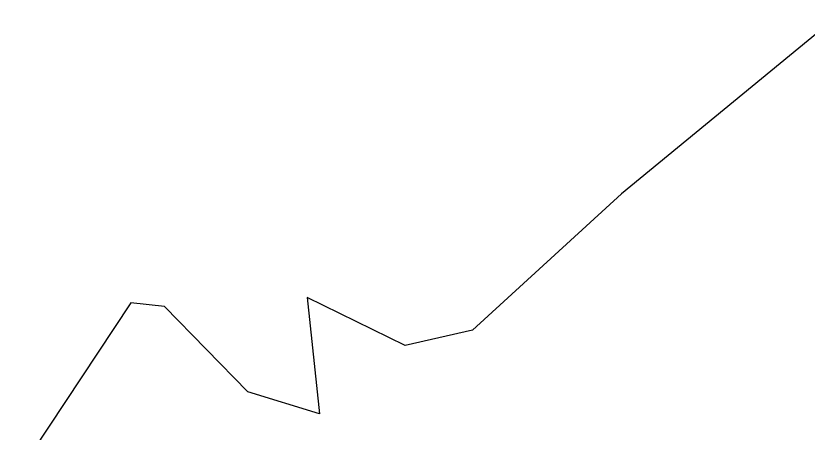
# Model space of a CAD drawing. Header units: metres. Extents: x 267365 to 277461, y 2088854 to 2108025.
# Drawn here: x 272059.8 to 272533.1, y 2094306.3 to 2094555.7 of the extents above; entities that cross this region are included whole.
import ezdxf

# ---------------------------------------------------------------- set-up
doc = ezdxf.new("R2010")
doc.units = ezdxf.units.M
doc.layers.add('village', color=3, linetype='Continuous')

msp = doc.modelspace()

# ---------------------------------------------------------------- linework, layer by layer
at = {"layer": 'village', "color": 3}
for p, q in [((272550.9, 2094555.67), (272421.72, 2094449.26)), ((272421.72, 2094449.26), (272332.7, 2094367.83)), ((272292.41, 2094358.56), (272233.88, 2094387.24)), ((272233.88, 2094387.24), (272241.16, 2094317.78)), ((272128.53, 2094384.14), (272059.85, 2094280.47)), ((272148.73, 2094382.05), (272128.53, 2094384.14)), ((272198.46, 2094330.89), (272148.73, 2094382.05)), ((272332.7, 2094367.83), (272292.41, 2094358.56)), ((272241.16, 2094317.78), (272198.46, 2094330.89))]:
    msp.add_line(p, q, dxfattribs=at)

doc.saveas('drawing.dxf')
